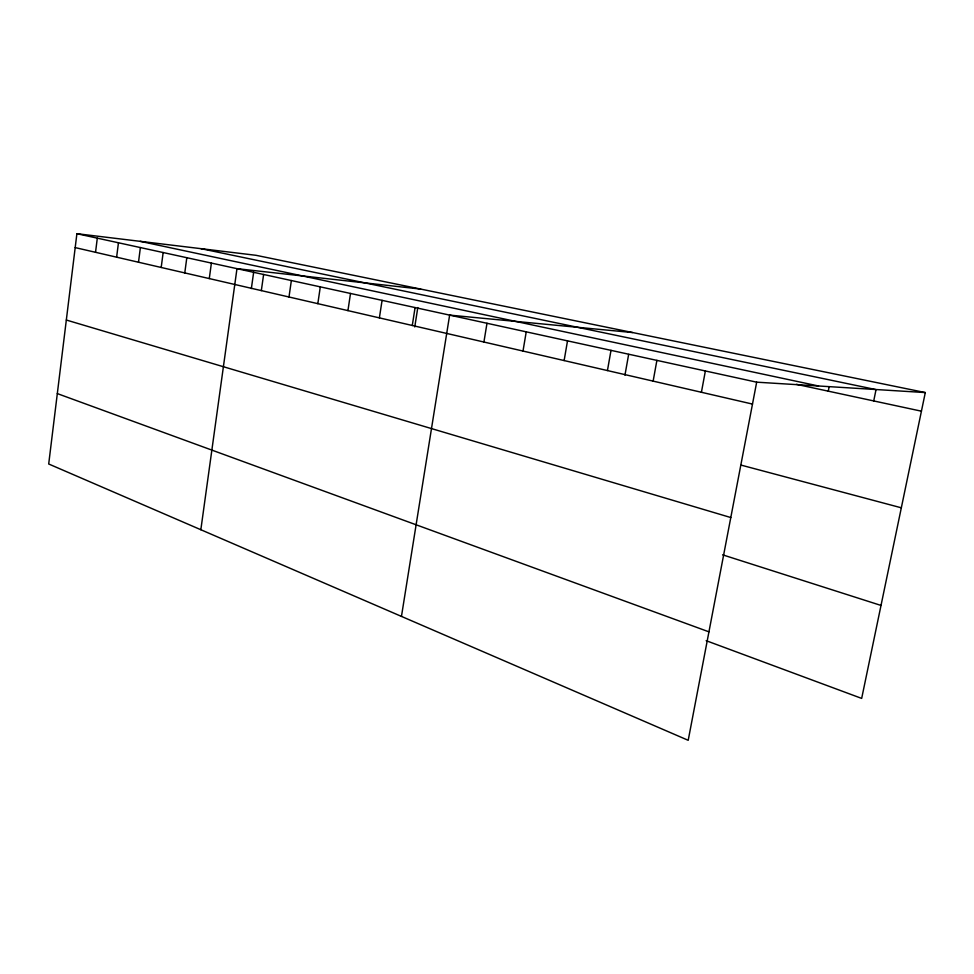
<?xml version="1.0" encoding="UTF-8"?>
<svg xmlns="http://www.w3.org/2000/svg" width="974" height="974" viewBox="0 0 974 974"><rect width="100%" height="100%" fill="white"/><g stroke="black" fill="none" stroke-linecap="round" stroke-linejoin="round"><path stroke-width="1.46" d="M925.3 392.571L256.028 255.31L76.897 233.699L48.7 463.989L688.204 740.301L756.676 382.173L925.3 392.571L861.673 698.407L706.174 640.685M95.537 252.303L97.303 238.155M116.624 257.173L118.451 242.77M138.503 262.225L140.39 247.566M161.197 267.473L163.157 252.534M184.78 272.915L186.813 257.708M209.288 278.576L211.395 263.077M200.839 529.722L236.974 268.666L420.695 289.083M251.365 288.548L253.654 272.257M261.336 290.605L263.613 274.473M288.998 296.997L291.36 280.536M317.828 303.657L320.3 286.855M347.937 310.609L350.506 293.454M379.385 317.877L382.076 300.357M412.282 325.474L415.082 307.565M414.766 326.947L417.797 307.577M401.458 616.408L449.635 315.113L632.54 332.536M483.92 342.02L486.988 323.271M523.001 351.054L526.228 331.842M564.129 360.55L567.513 340.851M607.447 370.558L611.002 350.36M624.955 375.173L628.644 354.414M653.14 381.114L656.89 360.38M701.414 392.266L705.371 370.972M828.277 391.158L829.154 386.727M873.727 400.935L876.003 389.746M200.973 248.662L875.529 389.503M140.219 241.333L818.525 385.996M796.464 384.328L921.428 411.186M76.897 233.699L756.676 382.173M75.193 247.603L752.488 404.076M741.251 465.158L901.327 507.807M66.329 320.032L730.792 517.547M722.586 554.815L881.02 605.438M57.32 393.593L708.938 631.846"/></g></svg>
